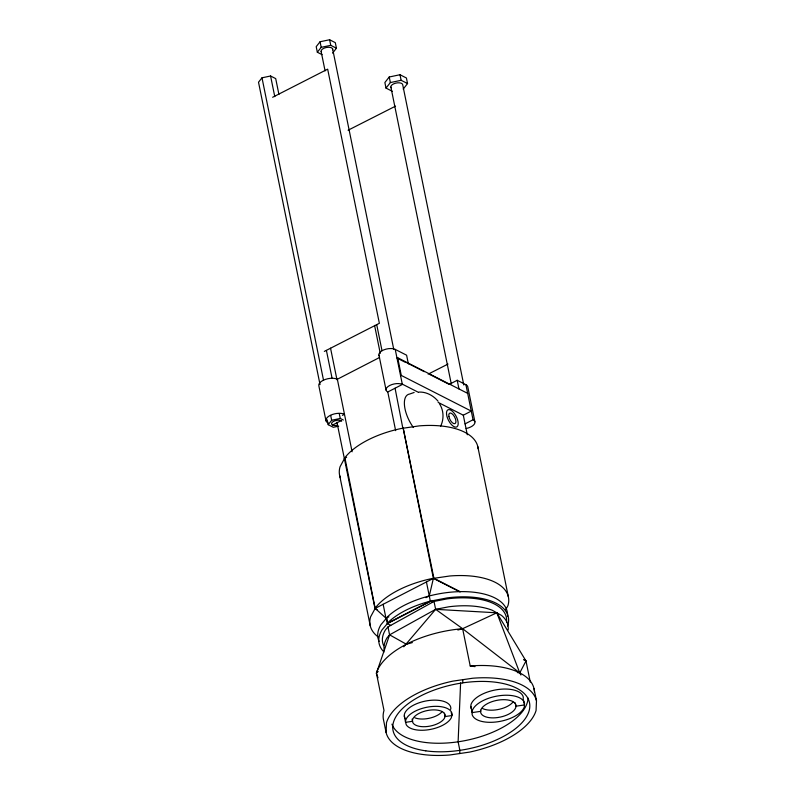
<?xml version="1.0" encoding="UTF-8"?>
<svg xmlns="http://www.w3.org/2000/svg" width="795" height="795" viewBox="0 0 795 795"><rect width="100%" height="100%" fill="white"/><g stroke="black" fill="none" stroke-linecap="round" stroke-linejoin="round"><path stroke-width="1.19" d="M386.072 732.424L386.489 722.705A76.857 36.441 -11.5 0 1 452.961 681.116L472.717 678.234A76.857 36.441 -11.5 0 1 536.486 700.793L536.069 710.511A76.857 36.441 -11.5 0 1 469.597 752.09L449.851 754.982A76.857 36.441 -11.5 0 1 386.072 732.424L383.578 720.161A76.857 36.441 -11.5 0 1 383.995 710.442L376.403 673.156L389.59 634.847L387.97 626.917L434.02 601.418L447.128 598.874A63.938 30.309 -11.5 0 1 506.544 622.018M460.603 682.905L458.119 741.805L459.858 750.351L459.719 753.541M462.7 682.865L462.839 679.675M470.809 708.097L470.948 704.708A26.811 12.71 -11.5 0 1 497.591 689.593A26.811 12.71 -11.5 0 1 523.269 697.066L523.199 698.765M460.434 591.818L433.911 578.303L403.174 428.098L433.384 578.382L429.28 595.962L426.001 597.651M450.626 709.369L450.854 708.484A23.681 11.229 -11.5 0 0 427.571 700.693A23.681 11.229 -11.5 0 0 404.218 715.739L405.003 718.561M440.519 426.428C444.117 419.412 443.858 410.329 439.436 403.711M520.904 675.015L519.751 672.898L525.992 660.973L496.815 612.806L435.63 609.338L389.59 634.847L387.026 637.858A62.288 29.534 -11.5 0 0 384.253 650.469M336.931 422.205L375.031 608.672L370.609 616.811A70.566 33.46 -11.5 0 0 377.923 636.745M505.749 609.695L507.955 605.621A70.566 33.46 -11.5 0 0 449.781 575.987L433.911 578.303M278.916 94.396L275.706 78.606L270.578 76.002L261.992 77.811L258.514 82.223L320.037 384.611M332.578 53.126L336.434 48.227L335.301 42.652L329.617 39.75L320.067 41.757L316.201 46.666L317.334 52.241L322.074 54.656M317.334 52.241L321.2 47.332L330.75 45.325L336.434 48.227M403.194 89.1L407.547 83.564L406.414 77.999L399.994 74.73L389.232 76.996L384.879 82.521L386.012 88.096L392.422 91.365M386.012 88.096L390.365 82.571L401.127 80.305L407.547 83.564M338.68 426.16L333.314 427.293L328.196 424.689L331.664 420.267L340.26 418.458L343.331 420.028M387.97 626.917L385.416 629.928A62.288 29.534 -11.5 0 0 383.677 645.709M377.993 677.797L376.403 673.156L378.172 671.457M403.751 646.792L435.63 609.338L448.738 606.804A63.938 30.309 -11.5 0 1 492.175 610.212L501.456 615.39A63.938 30.309 -11.5 0 1 508.154 629.948M325.96 420.724L318.825 385.674A10.454 4.959 -11.5 0 1 325.314 379.424A10.454 4.959 -11.5 0 1 337.348 379.245L379.563 357.482M467.669 393.376L397.669 357.72L396.983 358.078L405.261 362.291M400.591 375.787L401.276 375.429L471.276 411.095L463.306 415.199L438.144 402.389M342.406 415.368L344.483 414.304A10.454 4.959 -11.5 0 0 330.094 415.467A10.454 4.959 -11.5 0 0 327.898 422.851M395.642 430.642L387.781 391.975L402.349 384.452L395.224 349.403A9.182 4.353 -11.5 0 0 383.578 349.969A9.182 4.353 -11.5 0 0 379.503 356.09M332.568 425.047L340.995 420.704M474.903 421.807L467.768 386.758A10.047 4.76 -11.5 0 0 465.91 384.71L457.204 380.278L449.235 384.392L429.697 374.435M346.63 457.254L344.305 458.457L345.04 458.486L375.18 608.394L386.271 618.431L387.324 623.638L390.752 625.377M465.065 423.874L473.035 419.76L465.91 384.71M433.384 578.382L375.18 608.394L375.667 607.509A70.566 33.46 -11.5 0 1 431.645 578.631L433.384 578.382L459.629 591.748M383.14 604.289L385.982 618.291L388.894 616.791M507.508 626.043A65.955 31.263 -11.5 0 0 447.237 597.89L430.334 601.159L387.771 623.111L386.718 617.914M387.324 623.638L430.622 601.308M272.625 97.268L327.669 69.165L379.364 323.297L324.33 351.4M348.071 130.231L395.532 106.142M428.147 374.157L448.012 364.07M414.135 392.472L409.594 394.052A24.118 10.872 62.7 0 0 413.36 427.462M412.376 642.589L406.394 644.238L389.59 634.847M457.85 630.018L462.63 628.696L496.815 612.806L519.751 672.898L517.336 672.56M451.878 715.56L445.041 716.553L444.375 713.264M480.727 711.346L472.141 712.598L470.878 706.407M418.955 392.084C426.359 391.726 433.394 395.612 438.055 401.187M432.212 600.493L434.02 601.418L435.63 609.338L462.63 628.696L470.213 665.971L475.052 666.647M395.224 349.403L406.603 355.196L408.372 363.872M406.911 362.828L424.272 371.672M402.051 384.005L418.458 392.362M402.846 428.267L395.065 388.208M426.428 581.97L430.334 601.159L432.49 602.262M523.806 659.86L525.992 660.973L530.295 682.1M375.031 608.672L377.247 609.795M524.014 659.512L525.992 660.973M519.751 672.898L462.63 628.696A76.857 36.441 -11.5 0 0 376.403 673.156M533.992 688.53L536.486 700.793M477.795 446.581L508.333 596.697M463.793 384.989L402.677 84.598A6.032 2.862 -11.5 0 0 395.363 83.237A6.032 2.862 -11.5 0 0 391.249 87.758M399.994 74.73L401.127 80.305M523.408 699.789L524.462 704.956L515.875 706.208L515.21 702.919M457.204 380.278L458.973 388.944M463.306 415.199L467.281 434.746M389.232 76.996L390.365 82.571M390.882 87.072L451.252 383.816M397.669 357.72L401.276 375.429M332.648 49.022L393.764 349.412M329.617 39.75L330.75 45.325M320.067 41.757L321.2 47.332M321.13 51.446L325.085 70.904M376.8 325.085L381.998 350.625M374.574 325.413L380.268 353.387M378.947 355.057L386.072 390.106M451.252 712.459L451.669 714.526M412.118 719.107L412.565 721.304L405.589 722.317L404.327 716.126M337.348 379.245L352.106 451.759M330.551 348.2L336.981 379.781M270.578 76.002L274.782 96.642M326.417 350.456L332.101 378.39M339.266 413.609L340.26 418.458M261.992 77.811L323.515 380.189M330.68 415.407L331.664 420.267M339.694 475.629L370.231 625.745M327.202 419.83L328.196 424.689M387.781 391.975A9.182 4.353 -11.5 0 1 389.709 385.486A9.182 4.353 -11.5 0 1 402.349 384.452M473.035 419.76A10.047 4.76 -11.5 0 1 466.158 428.515M340.33 477.725A70.566 33.46 -11.5 0 1 340.071 466.705L345.119 457.393A70.566 33.46 -11.5 0 1 401.107 428.525L419.243 425.872A70.566 33.46 -11.5 0 1 478.143 448.738M321.488 52.102A5.883 2.792 -11.5 0 1 326.248 47.511A5.883 2.792 -11.5 0 1 332.618 49.767M379.096 641.416A65.955 31.263 -11.5 0 1 380.934 624.711L388.258 616.095A65.955 31.263 -11.5 0 1 462.839 591.619A65.955 31.263 -11.5 0 1 507.458 616.562M337.358 425.325A5.307 2.514 -11.5 0 1 331.654 424.182A5.307 2.514 -11.5 0 1 335.311 420.654A5.307 2.514 -11.5 0 1 341.651 421.181M470.213 665.971A76.857 36.441 -11.5 0 1 534.439 692.077M383.985 651.97A65.955 31.263 -11.5 0 1 381.988 629.918L389.321 621.293A65.955 31.263 -11.5 0 1 430.334 601.159M528.069 698.05A69.622 33.002 -11.5 0 1 464.528 740.721A69.622 33.002 -11.5 0 1 391.945 724.175M442.249 711.495A16.655 7.89 -11.5 0 1 414.92 717.845M512.974 702.045A18.007 8.536 -11.5 0 1 482.446 708.464M472.21 710.899L472.071 714.298A26.811 12.71 -11.5 0 0 497.75 721.771A26.811 12.71 -11.5 0 0 524.392 706.646L524.531 703.257A26.811 12.71 -11.5 0 0 498.853 695.784A26.811 12.71 -11.5 0 0 472.21 710.899M480.776 710.203L480.677 712.479A18.007 8.536 -11.5 0 0 497.928 717.507A18.007 8.536 -11.5 0 0 515.826 707.351L515.925 705.066A18.007 8.536 -11.5 0 0 498.664 700.047A18.007 8.536 -11.5 0 0 480.776 710.203M452.116 714.675L451.312 717.756A23.681 11.229 -11.5 0 1 428.753 729.711A23.681 11.229 -11.5 0 1 406.265 724.762L405.48 721.93A23.681 11.229 -11.5 0 1 428.833 706.894A23.681 11.229 -11.5 0 1 452.116 714.675M445.15 716.265L444.326 718.442A16.655 7.89 -11.5 0 1 427.74 726.471A16.655 7.89 -11.5 0 1 412.724 722.387L412.436 720.34A16.655 7.89 -11.5 0 1 429.847 710.134A16.655 7.89 -11.5 0 1 445.15 716.265M446.561 414.424A9.62 4.333 62.7 0 0 456.032 427.134A9.62 4.333 62.7 0 0 454.442 413.559A9.62 4.333 62.7 0 0 446.561 414.424M448.917 416.62A5.883 2.653 62.7 0 0 454.959 423.646A5.883 2.653 62.7 0 0 453.17 414.841A5.883 2.653 62.7 0 0 448.917 416.62M425.782 750.838A69.622 33.002 -11.5 0 0 529.808 706.596A69.622 33.002 -11.5 0 0 428.247 692.395A69.622 33.002 -11.5 0 0 425.782 750.838"/></g></svg>
